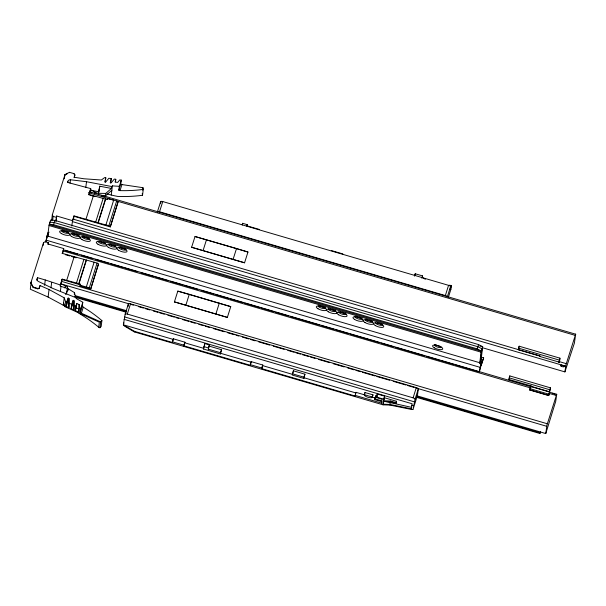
<?xml version="1.0" encoding="UTF-8"?>
<svg xmlns="http://www.w3.org/2000/svg" width="606" height="606" viewBox="0 0 606 606"><rect width="100%" height="100%" fill="white"/><g stroke="black" fill="none" stroke-linecap="round" stroke-linejoin="round"><path stroke-width="0.91" d="M90.733 288.964L98.49 264.011L97.096 263.08L94.104 262.201L86.325 287.024L80.212 285.237L80.075 285.843L90.733 288.964L98.49 264.011M74.424 216.41L110.292 226.924L118.049 201.972L116.655 201.04L108.906 225.621L110.3 226.561M118.049 201.972L110.292 226.924M48.427 234.325L47.132 235.219L46.957 238.135M49.594 224.97L49.942 222.167L54.237 222.553L477.869 346.723L481.959 348.798L480.444 360.949L481.437 362.517L481.096 365.645L483.656 357.881L480.99 357.101M545.764 433.563L555.725 401.354L556.747 394.203L546.976 424.98L545.764 433.563L416.784 395.756M564.906 371.902L574.397 343.102L575.692 334.095L566.012 364.57L564.906 371.902L482.331 347.692M559.83 358.131C557.308 368.509 561.012 357.388 559.83 358.131L519.145 346.208L518.342 349.745L540.113 356.123L540.166 356.548M62.13 279.525L80.378 284.873L80.522 284.267L78.78 283.631L62.183 279.139L60.903 283.76L67.516 286.706L67.258 288.426L61.009 286.365L60.214 285.964L60.342 284.971L45.276 279.972L37.504 277.692L37.163 278.768A2.394 2.25 7.1 0 0 38.39 281.442L52.866 288.448L76.538 297.94L76.78 298.887A138.751 130.631 7.1 0 1 82.78 302.258L82.28 306.128L83.287 307.166A138.751 130.631 7.1 0 1 101.906 320.612L101.172 326.482L99.937 327.77L98.702 327.217L99.331 322.172L64.895 306.651L65.539 301.538L64.213 297.819L49.048 289.501L40.034 285.54L39.246 288.282L37.822 288.85L33.232 287.502L30.868 282.866L43.549 242.635L45.155 241.696L48.306 242.62L48.086 244.43M33.232 287.502L30.868 282.866M37.011 280.025L37.163 278.768M37.155 280.51L37.504 277.692M37.822 288.85L39.299 287.88L40.034 285.54M43.208 245.339L43.549 242.635M39.246 288.282L39.299 287.88M45.7 241.938L47.806 233.068L49.109 232.174M47.806 233.068L47.465 236.052M479.71 362.721L47.692 236.098L49.01 225.53L50.616 220.016L54.919 220.402L478.551 344.572L482.634 346.647L481.406 357.343L479.763 363.108L480.755 364.668L479.248 371.872L455.621 364.948M46.45 237.37L47.692 236.098M51.654 220.19L52.328 214.774L65.016 174.536L69.47 172.316L74.053 173.657L74.917 174.899L74.129 177.634M52.677 220.023L53.131 216.41L52.328 214.774M44.602 285.388L45.276 279.972M55.828 220.948L56.699 216.009L72.508 220.645L71.834 226.061M56.025 221.432L56.699 216.009M65.948 306.674L48.109 297.054L49.048 289.501M64.251 178.808L65.016 174.536M50.987 287.842L51.661 282.426M67.728 182.58L67.88 181.323A2.394 2.25 7.1 0 1 70.44 179.762L86.514 181.709L111.663 186.527L112.405 185.868A138.751 130.631 7.1 0 0 119.337 186.284L121.283 180.111L119.799 179.884L117.662 182.414L115.102 182.035L115.784 179.293L114.329 179.073L111.14 182.868L110.247 182.732L111.269 178.618L108.868 178.262L105.679 182.058L104.785 181.921L105.808 177.808L104.596 177.626L101.346 180.005L83.946 178.778L74.174 177.24L74.917 174.899M69.417 172.718L69.47 172.316M70.023 183.156L70.44 179.762M63.236 252.21L63.706 248.581L47.889 243.945L48.306 242.62M74 174.058L74.053 173.657M60.358 291.615L61.009 286.365M73.561 219.501L74.008 215.887L105.883 224.985L113.663 200.162L107.52 198.609L107.217 199.571L88.877 194.443L90.718 188.602L67.539 182.398L67.88 181.323M63.266 305.371L64.213 297.819M66.592 293.766L67.516 286.706M66.099 306.409L66.645 302.038L68.167 298.076L68.986 298.44L69.455 303.311L68.91 307.674L66.099 306.409L67.63 302.439L68.167 298.076M68.008 290.433L68.213 288.774L74.477 292.668L75.848 298.054M68.91 307.674L68.44 302.811L68.986 298.44M85.779 187.58L86.514 181.709M71.107 308.666L71.652 304.295L73.174 300.334L73.993 300.697L74.462 305.56L73.917 309.931L71.107 308.666L72.637 304.697L73.174 300.334M74.273 294.334L74.477 292.668M73.917 309.931L73.455 305.068L73.993 300.697M88.877 194.443L88.832 194.829L89.885 191.716L91.392 192.503M75.242 310.53L75.788 306.166L76.803 303.515L79.159 304.576L79.469 307.818L78.924 312.188L75.242 310.53L76.265 307.878L76.803 303.515M89.915 191.754L90.718 188.602M78.924 312.188L78.613 308.939L79.159 304.576M86.325 287.024L89.347 287.661L90.741 288.6M99.24 190.261L99.748 186.201L111.421 188.436L111.663 186.527M94.104 262.201L62.206 253.338M105.262 182.171L105.808 177.808M101.725 195.852L105.452 195.912L105.762 193.42L111.421 188.436M110.724 182.982L111.269 178.618M105.883 224.985L108.906 225.621M121.283 180.111L120.783 183.989A1.204 0.409 8.6 0 0 121.935 184.565L142.978 187.693L143.258 189.42L142.524 195.291A138.751 130.631 7.1 0 1 117.662 196.42A166.726 143.622 61.3 0 1 111.262 195.034L112.405 185.868M115.458 181.906L115.784 179.293M99.937 327.77L100.672 321.9L101.906 320.612M124.7 326.195A2.257 0.689 33.2 0 1 124.003 325.627L123.813 325.437A2.136 0.651 33.2 0 1 123.457 324.945L123.412 324.808A2.151 0.712 17.5 0 1 123.397 324.672L125.154 314.181L128.374 303.962A2.151 0.712 17.5 0 1 130.525 303.848L416.322 387.62A2.151 0.712 17.5 0 1 418.291 388.946L417.511 395.218L413.103 409.209L415.072 399.165L418.291 388.946M128.033 306.666L128.374 303.962M142.66 190.208L142.978 187.693M413.004 409.376A2.151 0.712 17.5 0 1 411.451 409.451L389.976 405.081L383.053 404.823L134.327 331.914L134.403 331.323L123.412 324.808L173.286 339.428L172.331 342.443L134.403 331.323M160.385 203.533L160.613 201.677A2.151 0.712 17.5 0 1 162.772 201.563L448.561 285.335A2.151 0.712 17.5 0 1 450.538 286.661L450.19 289.441L451.379 285.676L449.561 285.138M172.331 342.443L173.361 338.815L184.875 342.185L183.853 345.814L250.202 365.266L251.225 361.638L262.739 365.009L261.716 368.637L355.002 395.983L356.033 392.347L364.857 394.938M173.286 339.428L173.361 338.815M183.853 345.814L184.875 342.185M203.48 349.003L204.73 343.564L209.403 344.935L208.305 349.147L220.554 352.737L220.402 353.965L203.48 349.003L203.949 347.503M204.427 345.996L204.73 343.564M208.305 349.147L209.403 344.935M209.259 346.132L221.508 349.723L220.402 353.965M242.438 224.932L242.635 223.311L247.316 224.674L247.165 225.879L259.413 229.469M250.202 365.266L251.225 361.638M261.716 368.637L262.739 365.009M292.44 373.804L292.289 375.038L303.841 378.424L304.939 374.182L293.387 370.796L292.44 373.804L303.992 377.19L303.841 378.424M293.236 372.023L293.387 370.796M355.002 395.983L355.086 395.362L381.545 403.119L382.022 401.611M356.033 392.347L355.957 392.968L304.326 377.841M381.545 403.119L381.727 401.68L374.743 399.634L375.796 395.801L377.538 396.316M375.796 395.801L374.743 399.634M374.849 398.816L381.825 400.861L382.03 399.218L376.303 397.536L377.318 394.014L384.605 396.15L383.454 400.748L390.484 401.043L395.998 402.664L395.907 403.361L390.393 401.74L383.371 401.445L383.03 404.194L390.052 404.467L411.269 408.785L411.709 407.383L384.863 401.445M377.318 394.014L376.303 397.536M383.454 400.748L384.605 396.15M383.053 404.823L383.128 404.225M383.469 401.475L383.56 400.778M389.976 405.081L390.052 404.467M390.393 401.74L390.484 401.043M384.409 397.741L396.438 401.263L395.907 403.361M425.367 279.26L422.314 277.487L422.511 275.897L415.224 273.76L414.686 275.775M411.269 408.785L412.163 403.778L124.056 319.332M451.379 285.676L450.94 289.168L448.463 297.038M479.763 363.108L481.028 352.162L482.634 346.647M481.119 358.797L482.111 360.365L481.77 363.35L483.656 357.881M508.972 379.454L509.782 375.917L550.468 387.84L548.71 395.582L529.803 390.044L530.75 385.833L508.972 379.454L509.782 375.917M519.145 346.208L518.342 349.745M416.519 397.339L539.923 433.51L540.014 432.79L416.61 396.619M548.71 395.582L550.468 387.84M100.672 321.9L81.378 313.204A1.204 0.386 26.3 0 1 80.333 312.31L80.833 308.431L82.78 302.258M143.258 189.42A138.751 130.631 7.1 0 1 120.026 190.61L119.791 190.595A1.257 0.432 0.9 0 1 119.352 190.519A1.204 0.409 1.1 0 1 118.912 190.322A1.167 0.394 1.4 0 1 118.837 190.163L119.337 186.284M46.723 238.37L46.783 237.991M481.088 365.289L479.414 371.804M99.748 186.201L98.308 193.299L105.762 193.42M98.361 194.011L99.437 188.686M60.895 283.813L60.214 285.964M107.383 199.215L107.52 198.609M530.492 387.658L529.803 390.044M530.682 386.916L531.061 385.446M46.314 240.196L45.882 241.824M30.815 283.267L31.194 282.078L30.3 289.229L48.109 297.054M47.745 236.476L48.2 235.045M49.26 224.318L53.563 224.705L54.919 220.402M62.213 253.558L63.706 248.581M72.508 220.645L74.008 215.887M60.342 284.971L62.183 279.139M66.675 280.457L74.121 256.83M85.931 219.38L93.377 195.761M64.744 287.911L65.327 286.062M94.536 193.382L94.922 192.155L90.597 189.602M76.492 282.964L83.939 259.345M95.74 221.887L103.187 198.268M78.78 283.631L86.226 260.012M98.028 222.561L105.474 198.942M78.969 283.813L86.416 260.194M98.217 222.743L105.664 199.116M80.075 285.843L80.522 284.267M80.333 312.31L82.28 306.128M118.837 190.163L120.783 183.989M81.378 313.204L83.287 307.166M89.347 287.661L97.096 263.08M120.026 190.61L121.935 184.565M157.393 211.903L160.613 201.677M160.522 203.669L161.014 202.093M123.397 324.672L123.957 322.877M125.154 314.181A2.151 0.712 17.5 0 1 127.305 314.067L130.525 303.848M157.431 211.797A2.151 0.712 17.5 0 1 159.545 211.782L162.772 201.563M174.414 301.879L177.808 291.122L189.284 294.319L230.75 306.636L227.356 317.4L174.414 301.879L227.356 317.4M191.625 247.271L195.018 236.514L236.522 248.505L247.96 252.035L244.566 262.792L191.625 247.271L244.566 262.792M185.891 305.076L189.284 294.319M203.108 250.467L206.495 239.711M242.165 224.811L242.635 223.311M215.918 313.878L219.304 303.114M233.128 259.27L236.522 248.505M246.839 226.182L247.316 224.674M220.554 352.737L221.508 349.723M292.524 374.288L293.001 372.781M303.992 377.19L304.939 374.182M364.297 394.68L364.979 392.521L372.978 394.87L372.304 397.021A4.189 1.394 17.5 0 1 368.115 397.347A4.189 1.394 17.5 0 1 364.297 394.68L372.304 397.021M414.512 276.018L415.224 273.76M421.799 278.154L422.511 275.897M383.84 399.937L384.318 398.437M383.03 404.194L383.977 401.187M389.703 404.482L390.173 402.998M395.998 402.664L396.438 401.263M415.072 399.165A2.151 0.712 17.5 0 0 413.095 397.839L416.322 387.62M447.243 296.629A2.151 0.712 17.5 0 0 445.342 295.554L448.561 285.335M447.311 296.879L450.538 286.661M481.278 350.95L477.195 348.874L478.551 344.572M480.755 364.668L482.111 360.365M539.923 433.51L540.484 431.714M564.209 366.547L564.55 365.471M65.675 294.607L68.213 288.774M105.452 195.912L111.86 190.269M64.963 174.937L67.19 173.824M90.961 190.292L99.043 191.837M331.3 250.536L342.852 253.922M159.545 211.782L445.342 295.554M89.908 191.829L575.692 334.217M88.355 192.663L575.2 335.368M89.696 195.087L94.915 196.617M195.018 236.514L247.96 252.035M518.539 348.147L559.217 360.07M539.938 355.949L73.076 219.099L72.887 219.698L72.409 221.607L565.618 366.175M559.012 361.54L566.284 363.668M540.06 356.525L559.073 362.093M53.131 216.41L56.282 217.334M479.891 346.018L482.724 346.784M53.563 224.705L477.195 348.874M49.245 224.493L481.255 351.116M49.01 225.53L481.028 352.162M46.101 240.143L480.414 367.441M509.176 377.849L549.854 389.779M530.697 386.234L549.604 391.779M530.644 386.484L549.551 392.029M63.994 249.892L63.539 249.634L63.047 250.907L530.826 388.022M64.903 250.157L531.341 386.878M549.49 392.196L556.747 394.324M64.925 250.429L77.644 254.156M81.28 255.224L92.188 258.421M95.816 259.482L108.542 263.216M110.353 263.746L123.079 267.473M124.897 268.003L137.615 271.738M141.251 272.798L153.969 276.533M155.787 277.063L168.506 280.79M170.324 281.32L183.042 285.055M184.86 285.585L197.579 289.312M201.215 290.38L213.933 294.107M215.751 294.637L228.47 298.364M230.288 298.902L243.014 302.629M244.832 303.159L259.368 307.424M261.186 307.954L273.904 311.681M275.722 312.219L288.441 315.946M290.259 316.476L319.332 324.998M321.15 325.536L333.868 329.263M335.686 329.793L348.405 333.52M350.223 334.058L379.303 342.579M381.113 343.11L393.839 346.837M395.657 347.374L424.73 355.896M426.548 356.426L439.267 360.153M441.085 360.684L453.803 364.418M548.991 393.347L556.255 395.476M530.076 388.696L548.983 394.241M529.826 389.84L548.733 395.385M65.304 254.656L69.788 255.967M71.584 256.49L76.068 257.808M177.808 291.122L230.75 306.636M61.395 281.335L547.332 423.776M60.888 283.888L128.851 303.811M130.661 304.341L133.388 305.144M138.842 306.742L143.38 308.068M145.198 308.605L149.743 309.931M153.371 310.999L157.916 312.332M159.734 312.863L164.271 314.196M167.907 315.256L174.263 317.12M176.081 317.658L178.808 318.453M182.436 319.521L188.799 321.385M190.61 321.915L195.155 323.248M198.791 324.308L203.328 325.642M205.146 326.172L209.691 327.505M213.32 328.573L224.22 331.77M227.856 332.83L234.211 334.694M236.029 335.224L238.756 336.027M242.385 337.087L248.748 338.959M250.566 339.489L255.103 340.822M258.739 341.882L269.64 345.079M273.268 346.14L284.169 349.336M287.805 350.404L294.16 352.268M295.978 352.798L300.523 354.131M302.333 354.661L308.696 356.525M310.514 357.063L315.052 358.388M318.688 359.456L329.588 362.653M333.217 363.714L344.117 366.91M347.753 367.978L354.109 369.842M355.927 370.372L360.472 371.705M362.282 372.235L375 375.962M376.818 376.493L389.537 380.22M393.165 381.288L405.884 385.015M407.702 385.545L414.057 387.408M415.875 387.946L546.673 426.283M75.265 295.652L126.131 310.56M74.53 296.349L126.253 311.507M75.349 297.334L126.162 312.234M127.305 314.067L413.095 397.839M33.285 287.1L37.867 288.448M124.806 316.968L414.724 401.945M411.716 405.179L413.534 405.709M376.364 397.028L383.651 399.165M203.783 346.571L208.456 347.942M371.91 397.006L375.44 398.036M184.8 342.807L203.631 348.321M220.667 353.313L251.149 362.252M262.663 365.63L292.554 374.387M172.407 341.822L183.929 345.2M250.278 364.645L261.792 368.024M66.357 306.886L66.789 307.022M94.922 192.155L97.316 193.072M65.539 301.538L66.645 302.038M67.63 302.439L68.44 302.811M69.455 303.311L71.652 304.295M72.637 304.697L73.455 305.068M74.462 305.56L75.788 306.166M79.469 307.818L80.833 308.431M76.265 307.878L78.613 308.939M125.2 326.52L134.327 331.914M63.562 302.894L64.895 306.651M142.243 193.564L142.524 195.291M450.849 289.342A2.151 0.712 17.5 0 1 450.614 289.456M361.343 318.014A3.765 1.25 17.5 0 1 356.245 316.514M371.66 321.036A3.765 1.25 17.5 0 1 366.554 319.536M381.969 324.058A3.765 1.25 17.5 0 1 377.28 322.816M67.986 232.022A3.765 1.25 17.5 0 1 62.88 230.53M78.303 235.045A3.765 1.25 17.5 0 1 73.197 233.552M105.043 242.733A3.765 1.25 17.5 0 1 99.967 241.529M88.612 238.067A3.765 1.25 17.5 0 1 83.507 236.575M115.36 245.756A3.765 1.25 17.5 0 1 110.284 244.551M440.024 346.291A3.765 1.25 17.5 0 1 436.275 345.087M435.858 344.829A3.765 1.25 17.5 0 1 435.509 344.572M324.68 307.265A3.765 1.25 17.5 0 1 319.574 305.765M345.306 313.31A3.765 1.25 17.5 0 1 340.201 311.81M334.989 310.287A3.765 1.25 17.5 0 1 329.884 308.787M125.669 248.778A3.765 1.25 17.5 0 1 120.594 247.574M564.307 365.706A1.916 0.636 17.5 0 1 561.573 365.138M111.262 195.034A167.036 143.887 61.3 0 1 107.088 193.965M382.712 324.558A3.765 1.25 17.5 0 1 379.25 325.051A3.765 1.25 17.5 0 1 375.515 322.65M372.402 321.536A3.765 1.25 17.5 0 1 368.94 322.028A3.765 1.25 17.5 0 1 365.198 319.627M325.308 307.53A3.765 1.25 17.5 0 1 321.953 308.257A3.765 1.25 17.5 0 1 318.286 305.674M126.025 249.316A3.765 1.25 17.5 0 1 122.844 249.884A3.765 1.25 17.5 0 1 118.844 247.627M105.399 243.271A3.765 1.25 17.5 0 1 102.217 243.832A3.765 1.25 17.5 0 1 98.217 241.574M89.355 238.567A3.765 1.25 17.5 0 1 85.893 239.059A3.765 1.25 17.5 0 1 82.158 236.666M78.931 235.317A3.765 1.25 17.5 0 1 75.864 236.113A3.765 1.25 17.5 0 1 71.841 233.643M68.622 232.295A3.765 1.25 17.5 0 1 65.546 233.09A3.765 1.25 17.5 0 1 61.532 230.621M115.716 246.294A3.765 1.25 17.5 0 1 112.534 246.862A3.765 1.25 17.5 0 1 108.535 244.597M345.935 313.575A3.765 1.25 17.5 0 1 342.579 314.302A3.765 1.25 17.5 0 1 338.913 311.719M335.626 310.552A3.765 1.25 17.5 0 1 332.27 311.279A3.765 1.25 17.5 0 1 328.603 308.696M362.085 318.514A3.765 1.25 17.5 0 1 358.623 319.006A3.765 1.25 17.5 0 1 354.889 316.605M441.721 347.033A3.765 1.25 17.5 0 1 437.123 346.958A3.765 1.25 17.5 0 1 434.972 344.466M372.978 394.87A4.189 1.394 17.5 0 1 372.554 395.438M365.047 393.014A4.189 1.394 17.5 0 1 364.979 392.521M417.413 395.392A2.151 0.712 17.5 0 1 417.186 395.506M552.263 393.332A1.916 0.636 17.5 0 1 553.869 393.612M554.142 393.718A1.916 0.636 17.5 0 1 555.028 394.218M98.702 327.217A136.509 128.517 7.1 0 0 80.219 314.12A164.128 147.909 71.6 0 0 77.136 311.757M561.156 366.175A1.916 0.636 17.5 0 0 564.171 366.645A1.916 0.636 17.5 0 0 561.792 365.221A1.916 0.636 17.5 0 0 561.156 366.175M364.986 322.528A5.325 1.765 17.5 0 0 373.372 323.839A5.325 1.765 17.5 0 0 366.751 319.885A5.325 1.765 17.5 0 0 364.986 322.528M375.303 325.551A5.325 1.765 17.5 0 0 383.689 326.861A5.325 1.765 17.5 0 0 377.061 322.907A5.325 1.765 17.5 0 0 375.303 325.551M108.3 247.293A5.325 1.765 17.5 0 0 116.685 248.604A5.325 1.765 17.5 0 0 110.065 244.65A5.325 1.765 17.5 0 0 108.3 247.293M118.617 250.316A5.325 1.765 17.5 0 0 126.995 251.626A5.325 1.765 17.5 0 0 120.374 247.672A5.325 1.765 17.5 0 0 118.617 250.316M81.946 239.567A5.325 1.765 17.5 0 0 90.324 240.877A5.325 1.765 17.5 0 0 83.704 236.923A5.325 1.765 17.5 0 0 81.946 239.567M71.629 236.545A5.325 1.765 17.5 0 0 80.015 237.855A5.325 1.765 17.5 0 0 73.394 233.901A5.325 1.765 17.5 0 0 71.629 236.545M61.32 233.522A5.325 1.765 17.5 0 0 69.698 234.833A5.325 1.765 17.5 0 0 63.077 230.878A5.325 1.765 17.5 0 0 61.32 233.522M97.99 244.263A5.325 1.765 17.5 0 0 106.368 245.581A5.325 1.765 17.5 0 0 99.748 241.627A5.325 1.765 17.5 0 0 97.99 244.263M338.633 314.802A5.325 1.765 17.5 0 0 347.018 316.112A5.325 1.765 17.5 0 0 340.39 312.166A5.325 1.765 17.5 0 0 338.633 314.802M318.006 308.757A5.325 1.765 17.5 0 0 326.392 310.067A5.325 1.765 17.5 0 0 319.763 306.113A5.325 1.765 17.5 0 0 318.006 308.757M328.316 311.779A5.325 1.765 17.5 0 0 336.701 313.09A5.325 1.765 17.5 0 0 330.081 309.136A5.325 1.765 17.5 0 0 328.316 311.779M354.677 319.506A5.325 1.765 17.5 0 0 363.062 320.816A5.325 1.765 17.5 0 0 356.434 316.862A5.325 1.765 17.5 0 0 354.677 319.506M434.29 347.821A5.325 1.765 17.5 0 0 442.675 349.132A5.325 1.765 17.5 0 0 436.055 345.178A5.325 1.765 17.5 0 0 434.29 347.821"/></g></svg>
